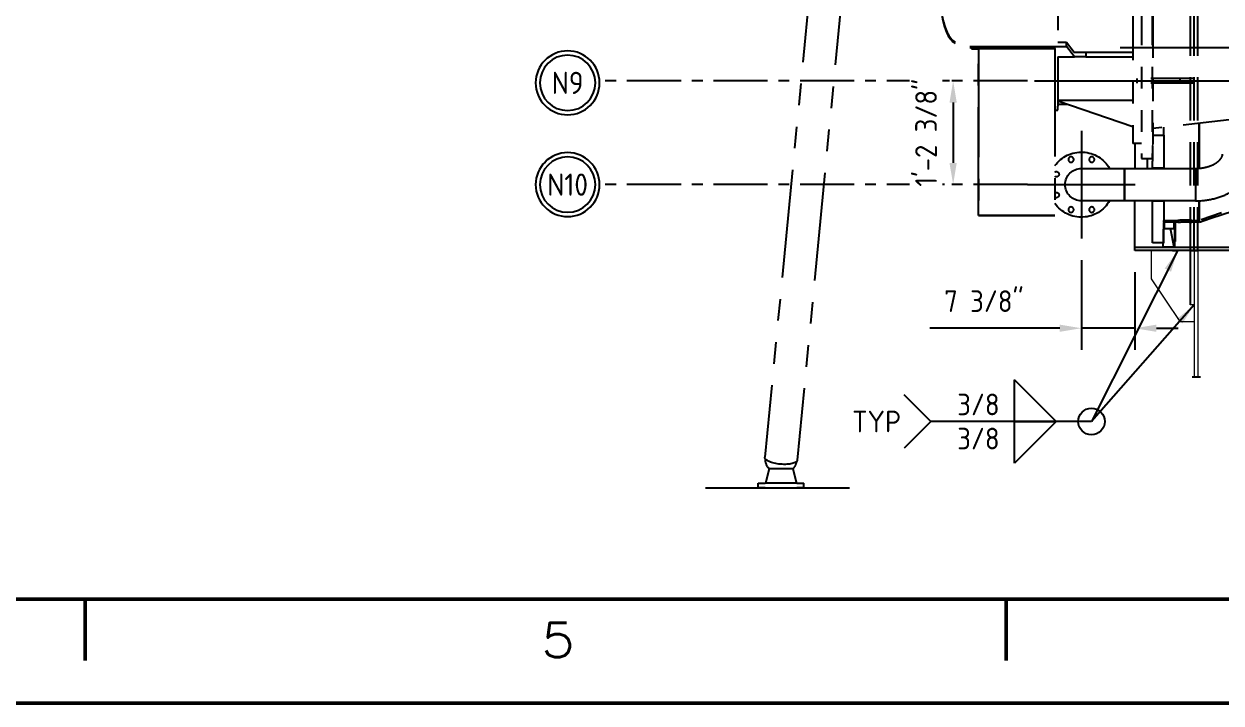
# Model space of a CAD drawing. Header units: inches. Extents: x 0 to 4731, y 0 to 1632.
# Drawn here: x 1038.9 to 1370.6, y 0 to 188.2 of the extents above; entities that cross this region are included whole.
import ezdxf
from ezdxf.enums import TextEntityAlignment as Align

# ---------------------------------------------------------------- set-up
doc = ezdxf.new("R2010")
doc.units = ezdxf.units.IN
doc.header["$LTSCALE"] = 48
doc.header["$MEASUREMENT"] = 0
for name, pattern in [('CENTER', [2, 1.25, -0.25, 0.25, -0.25]), ('HIDDEN', [0.375, 0.25, -0.125]), ('PHANTOM2', [1.25, 0.625, -0.125, 0.125, -0.125, 0.125, -0.125])]:
    doc.linetypes.add(name, pattern=pattern)
for name, color, linetype, lineweight in [('AM_11', 92, 'PHANTOM2', 25), ('AM_3', 6, 'HIDDEN', 25), ('AM_4', 93, 'Continuous', 25), ('AM_5', 92, 'Continuous', 25), ('AM_6', 140, 'Continuous', 35), ('AM_7', 142, 'CENTER', 25), ('Am_8', 1, 'Continuous', 25), ('AM_BOR', 255, 'Continuous', 50), ('Building-AM_0', 7, 'Continuous', 50), ('Equipment-AM_0', 7, 'Continuous', 50), ('Equipment-AM_5', 92, 'Continuous', 25)]:
    doc.layers.add(name, color=color, linetype=linetype, lineweight=lineweight)
doc.styles.add('ISOCP', font='ISOCP.SHX')
doc.styles.add('simplex', font='simplex.shx', dxfattribs={"width": 0.75})
doc.styles.get("Standard").update_dxf_attribs({"font": 'ROMANS.SHX', "width": 0.7})
doc.styles.add('XT07_0', font='isocp.shx', dxfattribs={"width": 0.9, "height": 7})
doc.dimstyles.new('SCALE -2', dxfattribs={"dimscale": 48, "dimtxt": 0.125, "dimasz": 0.125, "dimexe": 0.125, "dimexo": 0.125, "dimgap": 0.09375, "dimtad": 1, "dimdec": 4, "dimlfac": 0.5, "dimrnd": 0.0625, "dimzin": 3, "dimdsep": 46, "dimlunit": 4, "dimtxsty": 'ISOCP', "dimcen": 0, "dimclrd": 92, "dimclre": 92, "dimclrt": 140, "dimadec": 0, "dimazin": 0, "dimtfac": 1, "dimtdec": 4, "dimtmove": 0, "dimatfit": 3, "dimfxl": 1, "dimfrac": 2, "dimtolj": 1, "dimtzin": 0, "dimarcsym": 0})
doc.dimstyles.new('SCALE -4', dxfattribs={"dimscale": 48, "dimtxt": 0.125, "dimasz": 0.125, "dimexe": 0.125, "dimexo": 0.125, "dimgap": 0.09375, "dimtad": 1, "dimdec": 4, "dimlfac": 0.25, "dimrnd": 0.0625, "dimzin": 3, "dimdsep": 46, "dimlunit": 4, "dimtxsty": 'ISOCP', "dimcen": 0, "dimclrd": 92, "dimclre": 92, "dimclrt": 140, "dimadec": 0, "dimazin": 0, "dimtfac": 1, "dimtdec": 4, "dimtmove": 0, "dimatfit": 3, "dimfxl": 1, "dimfrac": 2, "dimtolj": 1, "dimtzin": 0, "dimarcsym": 0})

# ---------------------------------------------------------------- blocks, each defined once
blk = doc.blocks.new('PE_FR_E')
at = {"layer": 'AM_BOR'}
for p, q in [((558.75, 15.25), (558.75, 6.25)), ((693.75, 15.25), (693.75, 6.25))]:
    blk.add_line(p, q, dxfattribs=at)
at = {"layer": 'AM_BOR', "color": 9}
blk.add_lwpolyline([(0, 0), (1117.6, 0), (1117.6, 863.6), (0, 863.6)], close=True, dxfattribs=at)
at = {"layer": 'AM_BOR'}
blk.add_lwpolyline([(18.75, 15.25), (1098.85, 15.25), (1098.85, 848.35), (18.75, 848.35)], close=True, dxfattribs=at)
at = {"layer": 'AM_BOR', "style": 'simplex', "width": 1.157895}
blk.add_text('5', height=5, dxfattribs=at).set_placement((628.08, 6.75), align=Align.CENTER)
at = {"layer": 'AM_BOR', "width": 0.9, "flags": 9}
blk.add_attdef('PENSTYLE', text='', height=1, dxfattribs=at).set_placement((1116.99, 0.33), align=Align.BOTTOM_RIGHT)
blk = doc.blocks.new('A$C0B472E40')
at = {"layer": 'AM_11', "ltscale": 0.5}
h = blk.add_hatch(dxfattribs=at)
h.set_pattern_fill('ANSI31', color=256, scale=30, angle=33, style=0)
h.set_pattern_definition([(78, (-479.913, -570.2295), (-3.668053, 0.77967), [])])
h.paths.add_polyline_path([(1.27, -27.64), (1.27, -27.15), (1.23, -27.15), (1.23, -27.05), (1.23, -25.16), (1.15, -25.08), (-0.23, -25.08), (-0.31, -25.16), (-0.31, -27.64)])
h.paths.add_polyline_path([(1.27, 17.93), (1.27, 18.43), (-0.31, 18.43), (-0.31, 15.94), (-0.23, 15.87), (1.15, 15.87), (1.23, 15.94), (1.23, 17.83), (1.23, 17.93)])
h = blk.add_hatch(dxfattribs=at)
h.set_pattern_fill('ANSI31', color=256, scale=30, angle=123.0002, style=0)
h.set_pattern_definition([(168.00025, (-479.913, -570.2295), (-0.779653, -3.668057), [])])
h.paths.add_polyline_path([(-2.71, -24.17), (-2.71, -23.94), (-3.69, -23.94), (-3.69, -24.17)])
h.paths.add_polyline_path([(1.19, -24.17), (1.19, -23.94), (-0.74, -23.94), (-0.74, -24.17)])
h.paths.add_polyline_path([(1.19, 14.72), (1.19, 14.96), (-3.69, 14.96), (-3.69, 14.72)])
for p, q in [((15.87, 23.43), (15.87, 0.74)), ((2.8, 15.35), (2.8, -15.35)), ((4.3, 15.35), (4.3, -15.35)), ((2.72, 13.58), (2.72, -13.58)), ((5.48, 13.27), (5.48, -13.27)), ((45.27, 12.53), (51.97, -57.15)), ((49.75, 12.94), (56.46, -56.75)), ((13.58, -1.26), (14.65, 0.17)), ((14.65, 0.74), (13.62, -0.63)), ((14.65, 0.17), (14.65, 0.74)), ((15.87, 0.74), (14.65, 0.74)), ((28.08, 0.17), (14.65, 0.17)), ((28.08, 0), (16.27, 0)), ((16.27, -0.1), (16.27, 0)), ((16.31, 0), (16.31, -0.08)), ((18.95, -0.08), (18.95, 0)), ((19.12, 0), (19.12, -0.08)), ((24.2, 0), (24.2, -0.08)), ((26.86, -0.08), (26.86, 0)), ((27.89, 0), (27.88, -0.08)), ((27.89, 0), (27.88, -0.08)), ((12.01, -0.63), (5.48, -0.63)), ((12.01, -1.26), (5.48, -1.26)), ((13.62, -0.63), (12.01, -0.63)), ((12.01, -0.63), (12.01, -1.26)), ((12.01, -1.26), (13.58, -1.26)), ((15.87, -1.26), (13.58, -1.26)), ((15.87, -1.26), (15.87, -8.09)), ((16.27, -0.1), (16.27, -23.25)), ((26.86, -0.1), (16.27, -0.1)), ((16.27, -0.1), (16.27, -23.25)), ((16.31, -0.1), (16.27, -0.1)), ((26.86, -0.08), (16.31, -0.08)), ((16.31, -0.08), (16.31, -0.1)), ((16.31, -0.1), (26.82, -0.1)), ((26.82, -0.1), (26.82, -0.18)), ((26.82, -0.1), (26.86, -0.1)), ((27.84, -0.18), (26.82, -0.18)), ((26.86, -0.08), (26.86, -0.1)), ((26.86, -0.08), (27.88, -0.08)), ((27.84, -0.1), (26.86, -0.1)), ((26.86, -0.18), (26.86, -23.25)), ((26.86, -23.25), (26.86, -0.18)), ((27.84, -0.1), (27.84, -0.18)), ((27.88, -0.08), (27.88, -0.08)), ((-46.21, -5.55), (2.72, -11.21)), ((-52.36, -7.74), (-3.69, -23.94)), ((15.87, -7.28), (5.48, -7.28)), ((5.48, -10.98), (15.87, -7.42)), ((14.55, -7.87), (15.87, -7.87)), ((15.87, -8.66), (15.87, -8.09)), ((16.27, -8.66), (15.87, -8.66)), ((-3.69, -16.71), (-3.69, -10.47)), ((-3.69, -10.47), (-3.69, -16.71)), ((1.19, -12.11), (1.19, -11.04)), ((2.72, -12.11), (1.19, -12.11)), ((1.19, -12.11), (1.19, -16.71)), ((2.72, -15.75), (2.72, -13.58)), ((2.8, -13.58), (2.72, -13.58)), ((2.76, -13.58), (2.76, -15.75)), ((4.3, -13.27), (5.48, -13.27)), ((5.2, -13.27), (5.2, -16.73)), ((2.76, -15.75), (2.72, -15.75)), ((2.76, -16.71), (2.76, -15.75)), ((4.3, -15.35), (2.8, -15.35)), ((3.43, -16.73), (3.43, -15.35)), ((-3.22, -16.73), (-3.22, -16.88)), ((6.62, -16.73), (-3.22, -16.73)), ((-3.22, -16.88), (-3.22, -16.73)), ((-3.22, -16.88), (-3.22, -21.07)), ((-3.22, -16.88), (-3.22, -21.07)), ((1.19, -16.71), (2.76, -16.71)), ((1.19, -16.73), (1.19, -16.71)), ((2.76, -16.71), (2.76, -16.73)), ((6.62, -16.88), (6.62, -16.73)), ((6.62, -16.73), (6.62, -16.88)), ((12.61, -16.73), (6.62, -16.73)), ((6.62, -16.88), (6.62, -21.07)), ((6.62, -21.07), (6.62, -16.88)), ((-3.69, -23.94), (-3.69, -21.22)), ((-3.69, -21.22), (-3.69, -23.94)), ((-3.22, -21.07), (-3.22, -21.23)), ((-3.22, -21.23), (-3.22, -21.07)), ((-3.22, -21.23), (6.62, -21.23)), ((1.19, -21.24), (1.19, -21.23)), ((2.76, -21.24), (1.19, -21.24)), ((1.19, -21.24), (1.19, -24.29)), ((2.76, -21.23), (2.76, -21.24)), ((2.76, -27.05), (2.76, -21.24)), ((5.2, -27.64), (5.2, -21.23)), ((6.62, -21.23), (6.62, -21.07)), ((6.62, -21.07), (6.62, -21.23)), ((6.62, -21.23), (12.61, -21.23)), ((-2.71, -23.94), (-3.69, -23.94)), ((-3.69, -23.94), (-3.69, -24.17)), ((-3.69, -24.17), (-2.71, -24.17)), ((-2.71, -24.17), (-2.71, -23.94)), ((1.19, -23.94), (-0.74, -23.94)), ((-0.74, -23.94), (-0.74, -24.17)), ((-0.74, -24.17), (1.19, -24.17)), ((-0.43, -24.77), (-0.43, -24.17)), ((-0.31, -24.77), (-0.43, -24.77)), ((-0.43, -25.17), (-0.43, -24.77)), ((-0.31, -24.17), (-0.31, -25.16)), ((-0.23, -25.08), (-0.23, -24.17)), ((1.15, -24.17), (1.15, -25.08)), ((1.19, -24.17), (1.19, -23.94)), ((1.19, -24.29), (1.23, -24.29)), ((1.23, -24.29), (1.23, -27.05)), ((26.86, -23.25), (16.27, -23.25)), ((16.27, -23.25), (26.86, -23.25)), ((-0.31, -25.17), (-0.43, -25.17)), ((-0.43, -25.49), (-0.43, -25.17)), ((-0.31, -25.49), (-0.43, -25.49)), ((-0.43, -25.7), (-0.43, -25.49)), ((-0.31, -25.7), (-0.43, -25.7)), ((-0.43, -26.86), (-0.43, -25.7)), ((-0.23, -25.08), (-0.31, -25.16)), ((-0.31, -25.16), (-0.31, -27.64)), ((1.15, -25.08), (-0.23, -25.08)), ((1.23, -25.16), (1.15, -25.08)), ((1.23, -27.15), (1.23, -25.16)), ((5.2, -27.64), (-8.58, -27.64)), ((-8.58, -28.11), (5.2, -28.11)), ((0, -28.11), (-0.5, -28.11)), ((-0.31, -26.86), (-0.43, -26.86)), ((-0.31, -27.64), (1.27, -27.64)), ((1.23, -27.05), (2.76, -27.05)), ((1.27, -27.15), (1.23, -27.15)), ((1.27, -27.15), (1.27, -27.05)), ((1.27, -27.64), (1.27, -27.15)), ((5.2, -28.11), (5.2, -27.64)), ((52.57, -58.35), (52.05, -60.36)), ((52.57, -58.35), (55.86, -58.35)), ((55.86, -58.35), (56.38, -60.36)), ((52.04, -60.36), (51.07, -60.36)), ((51.07, -60.99), (51.07, -60.36)), ((51.07, -60.99), (52.04, -60.99)), ((52.04, -60.36), (53.55, -60.36)), ((53.55, -60.99), (52.04, -60.99)), ((53.55, -60.36), (54.87, -60.36)), ((54.87, -60.99), (53.55, -60.99)), ((54.87, -60.36), (56.39, -60.36)), ((56.39, -60.99), (54.87, -60.99)), ((57.36, -60.36), (56.39, -60.36)), ((56.39, -60.99), (57.36, -60.99)), ((57.36, -60.99), (57.36, -60.36))]:
    blk.add_line(p, q, dxfattribs=at)
for centre in [(11.17, -15.5), (14.04, -15.5), (11.17, -22.45), (14.04, -22.45)]:
    blk.add_circle(centre, 0.374, dxfattribs=at)
for centre, radius, start, end in [((12.61, -18.98), 4.51, 35.6859, 150.0578), ((12.61, -18.98), 2.25, 270, 90), ((12.61, -18.98), 2.25, 270, 90), ((12.61, -18.98), 2.25, 270, 90), ((16.08, -17.54), 0.374, 59.8641, 300.1359), ((12.61, -18.98), 4.51, 209.9422, 324.3141), ((16.08, -20.42), 0.374, 59.8641, 300.1359), ((54.21, -56.95), 2.17, 191.0979, 220.4829), ((54.21, -56.95), 2.17, 319.5171, 359.3017)]:
    blk.add_arc(centre, radius, start, end, dxfattribs=at)
blk.add_ellipse((54.21, -56.95), major_axis=(2.24, 0.2), ratio=0.34202, start_param=3.141593, end_param=6.283185, dxfattribs=at)
for points in [[(36.27, 13.38), (29.82, 12.5), (34.6, 0.17), (28.08, 0.17)], [(36.27, 13.19), (29.82, 12.31), (34.59, 0), (28.08, 0)]]:
    blk.add_open_spline(points, degree=3, dxfattribs=at)
for points, knots in [([(-3.77, -24.16), (-12.11, -21.39), (-20.44, -18.61), (-36.66, -13.21), (-44.55, -10.58), (-52.43, -7.96)], [-133.911736, -133.911736, -133.911736, -133.911736, -66.955868, -66.955868, -3.641699, -3.641699, -3.641699, -3.641699]), ([(-3.22, -21.23), (-4.01, -21.23), (-4.81, -21.14), (-6.34, -20.79), (-7.08, -20.52), (-8.45, -19.82), (-9.09, -19.38), (-10.18, -18.31), (-10.64, -17.69), (-11.24, -16.37), (-11.42, -15.68), (-11.45, -14.91), (-11.46, -14.83), (-11.46, -14.74)], [4.712389, 4.712389, 4.712389, 4.712389, 5.026548, 5.026548, 5.340708, 5.340708, 5.654867, 5.654867, 5.969026, 5.969026, 6.250312, 6.250312, 6.283185, 6.283185, 6.283185, 6.283185]), ([(-3.22, -16.73), (-3.61, -16.73), (-4.01, -16.69), (-4.74, -16.55), (-5.09, -16.44), (-5.7, -16.19), (-5.97, -16.04), (-6.4, -15.73), (-6.56, -15.56), (-6.81, -15.25), (-6.88, -15.11), (-6.94, -14.9), (-6.96, -14.82), (-6.96, -14.74)], [4.712389, 4.712389, 4.712389, 4.712389, 4.9802, 4.9802, 5.24617, 5.24617, 5.508275, 5.508275, 5.771605, 5.771605, 6.064354, 6.064354, 6.283185, 6.283185, 6.283185, 6.283185]), ([(-3.69, -23.94), (-3.71, -23.97), (-3.72, -24.01), (-3.74, -24.09), (-3.76, -24.12), (-3.77, -24.16)], [-0.6, -0.6, -0.6, -0.6, -0.3, -0.3, 0, 0, 0, 0]), ([(-2.71, -23.94), (-2.71, -23.94), (-2.7, -23.94), (-2.68, -23.94), (-2.66, -23.93), (-2.61, -23.93), (-2.58, -23.93), (-2.51, -23.93), (-2.46, -23.93), (-2.38, -23.92), (-2.33, -23.92), (-2.22, -23.92), (-2.16, -23.92), (-2.04, -23.91), (-1.98, -23.91), (-1.85, -23.91), (-1.79, -23.91), (-1.66, -23.91), (-1.6, -23.91), (-1.47, -23.91), (-1.41, -23.91), (-1.29, -23.92), (-1.23, -23.92), (-1.12, -23.92), (-1.07, -23.92), (-0.99, -23.93), (-0.94, -23.93), (-0.87, -23.93), (-0.84, -23.93), (-0.79, -23.93), (-0.77, -23.94), (-0.75, -23.94), (-0.74, -23.94), (-0.74, -23.94)], [3.767566, 3.767566, 3.767566, 3.767566, 4.238511, 4.238511, 4.709457, 4.709457, 5.180403, 5.180403, 5.651348, 5.651348, 6.122294, 6.122294, 6.59324, 6.59324, 7.064186, 7.064186, 7.535131, 7.535131, 8.006077, 8.006077, 8.477023, 8.477023, 8.947969, 8.947969, 9.418914, 9.418914, 9.88986, 9.88986, 10.360806, 10.360806, 10.831751, 10.831751, 11.302697, 11.302697, 11.302697, 11.302697]), ([(-0.74, -24.17), (-0.74, -24.17), (-0.75, -24.17), (-0.77, -24.17), (-0.79, -24.17), (-0.84, -24.17), (-0.87, -24.17), (-0.94, -24.16), (-0.99, -24.16), (-1.07, -24.16), (-1.12, -24.16), (-1.23, -24.15), (-1.29, -24.15), (-1.41, -24.15), (-1.47, -24.15), (-1.6, -24.15), (-1.66, -24.15), (-1.79, -24.15), (-1.85, -24.15), (-1.98, -24.15), (-2.04, -24.15), (-2.16, -24.15), (-2.22, -24.15), (-2.33, -24.16), (-2.38, -24.16), (-2.46, -24.16), (-2.51, -24.16), (-2.58, -24.17), (-2.61, -24.17), (-2.66, -24.17), (-2.68, -24.17), (-2.7, -24.17), (-2.71, -24.17), (-2.71, -24.17)], [3.767549, 3.767549, 3.767549, 3.767549, 4.238492, 4.238492, 4.709436, 4.709436, 5.18038, 5.18038, 5.651323, 5.651323, 6.122267, 6.122267, 6.59321, 6.59321, 7.064154, 7.064154, 7.535098, 7.535098, 8.006041, 8.006041, 8.476985, 8.476985, 8.947929, 8.947929, 9.418872, 9.418872, 9.889816, 9.889816, 10.36076, 10.36076, 10.831703, 10.831703, 11.302647, 11.302647, 11.302647, 11.302647])]:
    blk.add_open_spline(points, degree=3, knots=knots, dxfattribs=at)
at = {"layer": 'AM_7'}
for p, q in [((7.25, 0), (-67.72, 0)), ((19.1, -4.61), (-13.3, -4.61)), ((12.61, -11.52), (12.61, -26.44)), ((20.07, -18.98), (5.14, -18.98))]:
    blk.add_line(p, q, dxfattribs=at)
blk = doc.blocks.new('*D426')
at = {"layer": 'AM_5', "color": 92, "lineweight": -2, "transparency": 16777216}
for p, q in [((1331.88, 122.76), (1331.88, 97.88)), ((1346.69, 119.41), (1346.69, 97.88)), ((1325.88, 103.88), (1289.88, 103.88)), ((1346.69, 103.88), (1331.88, 103.88)), ((1352.69, 103.88), (1358.69, 103.88))]:
    blk.add_line(p, q, dxfattribs=at)
at = {"layer": 'AM_5', "color": 92, "transparency": 16777216}
for points in [[(1325.88, 104.88), (1325.88, 102.88), (1331.88, 103.88)], [(1352.69, 104.88), (1352.69, 102.88), (1346.69, 103.88)]]:
    blk.add_solid(points, dxfattribs=at)
at = {"layer": 'Defpoints', "color": 0, "transparency": 16777216}
for p in [(1331.88, 128.76), (1346.69, 125.41), (1331.88, 103.88)]:
    blk.add_point(p, dxfattribs=at)
at = {"layer": 'AM_5', "color": 140, "transparency": 16777216, "insert": (1304.88, 111.38), "char_height": 6, "attachment_point": 5, "style": 'ISOCP', "bg_fill": 3, "box_fill_scale": 1.25, "bg_fill_color": 256, "bg_fill_true_color": 13158600, "bg_fill_transparency": 0}
blk.add_mtext('7 3/8"', dxfattribs=at)
blk = doc.blocks.new('XA16S')
at = {"layer": 'AM_4'}
for radius in [7.5, 6.5]:
    blk.add_circle((0, -7.5), radius, dxfattribs=at)
at = {"layer": 'AM_6', "style": 'XT07_0', "width": 0.9}
blk.add_attdef('?', text='', height=7, dxfattribs=at).set_placement((0, -7.5), align=Align.MIDDLE)
blk = doc.blocks.new('*D428')
at = {"layer": 'AM_5', "color": 92, "lineweight": -2, "transparency": 16777216}
for p, q in [((1295.36, 172.42), (1290.35, 172.42)), ((1296.35, 166.42), (1296.35, 149.68)), ((1293.98, 143.68), (1290.35, 143.68))]:
    blk.add_line(p, q, dxfattribs=at)
at = {"layer": 'AM_5', "color": 92, "transparency": 16777216}
for points in [[(1295.35, 166.42), (1297.35, 166.42), (1296.35, 172.42)], [(1295.35, 149.68), (1297.35, 149.68), (1296.35, 143.68)]]:
    blk.add_solid(points, dxfattribs=at)
at = {"layer": 'Defpoints', "color": 0, "transparency": 16777216}
for p in [(1301.36, 172.42), (1296.35, 143.68), (1299.98, 143.68)]:
    blk.add_point(p, dxfattribs=at)
at = {"layer": 'AM_5', "color": 140, "transparency": 16777216, "insert": (1288.85, 158.05), "char_height": 6, "attachment_point": 5, "rotation": 90, "style": 'ISOCP', "bg_fill": 3, "box_fill_scale": 1.25, "bg_fill_color": 256, "bg_fill_true_color": 13158600, "bg_fill_transparency": 0}
blk.add_mtext('1\'-2 3/8"', dxfattribs=at)

msp = doc.modelspace()

# ---------------------------------------------------------------- linework, layer by layer
at = {"layer": 'AM_11', "ltscale": 0.5}
msp.add_line((1362.530094, 90.378068), (1364.914695, 90.378068), dxfattribs=at)
at = {"layer": 'AM_3'}
for p, q in [((1362.10566, 125.413812), (1362.10566, 219.413789)), ((1363.10566, 125.413812), (1363.10566, 219.413789)), ((1364.10566, 125.413812), (1364.10566, 219.413789)), ((1363.10566, 173.043722), (1347.357629, 173.043722)), ((1347.357629, 171.783879), (1347.357629, 173.043722)), ((1359.16864, 173.043722), (1359.16864, 171.783879)), ((1363.10566, 171.783879), (1347.357629, 171.783879))]:
    msp.add_line(p, q, dxfattribs=at)
at = {"layer": 'AM_7', "ltscale": 0.25}
for p, q in [((1316.962944, 172.421686), (1198.390955, 172.421686)), ((1316.962944, 143.681529), (1198.407391, 143.681529))]:
    msp.add_line(p, q, dxfattribs=at)
at = {"layer": 'Am_8'}
msp.add_line((1227.722775, 59.659294), (1267.597775, 59.659294), dxfattribs=at)
at = {"layer": 'Equipment-AM_0', "lineweight": 18}
for p, q in [((1362.10566, 125.413812), (1362.10566, 110.413812)), ((1362.10566, 125.287828), (1364.10566, 125.287828)), ((1363.10566, 125.413812), (1363.10566, 90.378068)), ((1364.10566, 125.413812), (1364.10566, 90.378068)), ((1362.10566, 110.413812), (1363.10566, 110.413812))]:
    msp.add_line(p, q, dxfattribs=at)
msp.add_lwpolyline([(1363.10566, 110.335072), (1362.02692, 110.335072), (1362.02692, 125.413812), (1351.234279, 125.413812), (1351.234279, 117.539796), (1359.16864, 105.728785), (1363.10566, 105.728785)], dxfattribs=at)
at = {"layer": 'Equipment-AM_5', "color": 140, "linetype": 'Continuous'}
for p, q in [((1313.355236, 66.504687), (1313.355236, 89.544687)), ((1324.875236, 78.024687), (1313.355236, 89.544687)), ((1313.355236, 78.024687), (1324.875236, 78.024687)), ((1324.875236, 78.024687), (1313.355236, 66.504687))]:
    msp.add_line(p, q, dxfattribs=at)
at = {"layer": 'Equipment-AM_5', "linetype": 'Continuous'}
for q in [(1282.7569, 85.397487), (1282.7569, 70.651887)]:
    msp.add_line((1290.1297, 78.024687), q, dxfattribs=at)
at = {"layer": 'Equipment-AM_5', "color": 140, "linetype": 'Continuous'}
msp.add_circle((1334.66818, 78.024687), 3.683897, dxfattribs=at)

# ---------------------------------------------------------------- block references
at = {"layer": 'AM_5', "ltscale": 5}
ref = msp.add_blockref('XA16S', (1180.690855, 171.882318), dxfattribs=dict(at, xscale=-1.181102362204724, yscale=1.181102362204724, zscale=1.181102362204724, rotation=90))
ref.add_attrib('?', 'N9', dxfattribs={"layer": 'AM_6', "height": 6.1515748, "style": 'XT07_0'}).set_placement((1189.549123, 171.882318), align=Align.MIDDLE)
ref = msp.add_blockref('XA16S', (1180.690855, 143.681529), dxfattribs=dict(at, xscale=-1.181102362204724, yscale=1.181102362204724, zscale=1.181102362204724, rotation=90))
ref.add_attrib('?', 'N10', dxfattribs={"layer": 'AM_6', "height": 6.1515748, "style": 'XT07_0'}).set_placement((1189.549123, 143.681529), align=Align.MIDDLE)
at = {"layer": 'Building-AM_0', "xscale": -2, "yscale": 2, "zscale": 2}
msp.add_blockref('A$C0B472E40', (1357.095064, 181.634285), dxfattribs=at)
at = {"layer": 'Equipment-AM_0', "lineweight": 0, "xscale": 1.88976377952768, "yscale": 1.88976377952768, "zscale": 1.88976377952768}
msp.add_blockref('PE_FR_E', (0, 0), dxfattribs=at)

# ---------------------------------------------------------------- texts
at = {"layer": 'Equipment-AM_5', "color": 140, "char_height": 6, "style": 'ISOCP'}
for s, insert, attachment_point in [('3/8', (1309.229022, 79.752687), 9), ('TYP', (1281.921137, 78.024687), 6), ('3/8', (1309.229022, 76.296687), 3)]:
    msp.add_mtext(s, dxfattribs=dict(at, insert=insert, attachment_point=attachment_point))

# ---------------------------------------------------------------- leaders
at = {"layer": 'AM_5'}
msp.add_leader([(1358.543563, 125.335072), (1334.66818, 78.024687)], dimstyle='SCALE -2', override={"dimtp": 0.1, "dimtm": 0.1, "dimtfac": 0.71, "dimtdec": 5, "dimtfill": 1, "dimtolj": 0, "dimtzin": 7}, dxfattribs=at)
at = {"layer": 'Equipment-AM_5'}
msp.add_leader([(1363.10566, 110.335072), (1334.66818, 78.024687), (1290.1297, 78.024687)], dimstyle='SCALE -4', override={"dimgap": 0.09375, "dimtad": 0}, dxfattribs=at)

# ---------------------------------------------------------------- next in the draw order: dimensions: what is measured, and where the dimension line sits
at = {"layer": 'AM_5'}
dim = msp.add_linear_dim(base=(1296.354333, 143.681529), p1=(1301.35736, 172.421686), p2=(1299.98236, 143.681529), angle=90, dimstyle='SCALE -2', override={"dimscale": 48, "dimtp": 0.1, "dimtm": 0.1, "dimtfac": 0.71, "dimtdec": 5, "dimtfill": 1, "dimtolj": 0, "dimtzin": 7}, dxfattribs=at)
dim.commit()
dim.dimension.update_dxf_attribs({"geometry": '*D428', "text_midpoint": (1296.354333, 158.051607), "dimtype": 160})
dim = msp.add_linear_dim(base=(1331.884203, 103.879259), p1=(1346.687369, 125.413812), p2=(1331.884203, 128.760269), dimstyle='SCALE -2', override={"dimscale": 48, "dimtp": 0.1, "dimtm": 0.1, "dimtfac": 0.71, "dimtdec": 5, "dimtfill": 1, "dimtolj": 0, "dimtzin": 7}, dxfattribs=at)
dim.commit()
dim.dimension.update_dxf_attribs({"geometry": '*D426', "text_midpoint": (1304.884203, 111.379259)})

doc.saveas('drawing.dxf')
